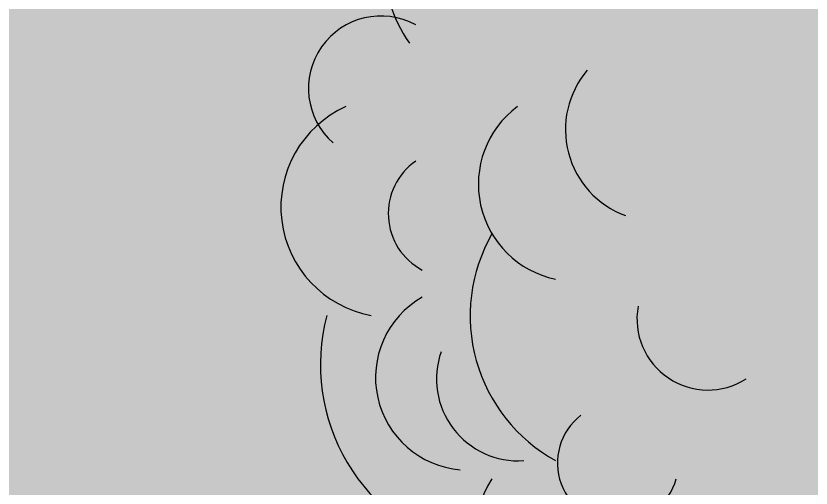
# Model space of a CAD drawing. Header units: centimetres. Extents: x -25730 to 141948, y -56453 to 27066.
# Drawn here: x 44645 to 46184, y -37412 to -36498 of the extents above; entities that cross this region are included whole.
import ezdxf

# ---------------------------------------------------------------- set-up
doc = ezdxf.new("R2010")
doc.units = ezdxf.units.CM
for name, color, linetype, transparency in [('Autocad blocks Vol.2$0$CAY', 94, 'Continuous', 0.8), ('Pemukiman', 250, 'Continuous', 0.8), ('Rel Kereta', 230, 'Continuous', 0.8), ('Rumah', 18, 'Continuous', 0.8)]:
    doc.layers.add(name, color=color, linetype=linetype, transparency=transparency)
doc.layers.add('vegetasi', color=7, linetype='Continuous', true_color=0x03c13d, transparency=0.8)

# ---------------------------------------------------------------- blocks, each defined once
blk = doc.blocks.new('Autocad blocks Vol.2$0$A$C686017BC')
at = {"layer": 'Autocad blocks Vol.2$0$CAY'}
for centre, radius, start, end in [((182.88, 559.84), 108.56, 72.59784, 215.22185), ((72.49, 462.61), 55.27, 61.28893, 228.74307), ((283.05, 431.2), 69.83, 139.59515, 249.81307), ((80.22, 372.14), 84.02, 114.23257, 259.6453), ((220.69, 389.51), 73.87, 126.66848, 258.25419), ((126.82, 367.14), 48.76, 124.73037, 241.94458), ((266.92, 289.18), 126.35, 150.28539, 240.99024), ((138.94, 242.08), 70.57, 119.78473, 265.13794), ((321.96, 286.73), 54.18, 169.70349, 302.45727), ((173.21, 251.99), 146.88, 165.20889, 256.0533), ((177.33, 241.01), 62.46, 160.57237, 273.75969), ((253.24, 176.87), 46.08, 127.7327, 344.8714), ((222.16, 122.37), 77.61, 146.82998, 298.30349)]:
    blk.add_arc(centre, radius, start, end, dxfattribs=at)
blk = doc.blocks.new('A$C2929cfc0')
at = {"layer": 'Rumah', "xscale": 0.001, "yscale": 0.001, "zscale": 0.001}
blk.add_blockref('Autocad blocks Vol.2$0$A$C686017BC', (0.0038, 0.00269), dxfattribs=at)

msp = doc.modelspace()

# ---------------------------------------------------------------- hatches: boundary and pattern name
at = {"layer": 'Pemukiman', "true_color": 0x58ba48}
h = msp.add_hatch(color=85, dxfattribs=at)
h.dxf.hatch_style = 1
h.paths.add_polyline_path([(62897.3, -44246.2), (70937.5, -42878.4), (70848.8, -42357), (70810.7, -42347.3), (70747.6, -42300.1), (70707.4, -42232.4), (70696.2, -42154.4), (70745.1, -41235.6, -0.321038), (13853.8, -23872.4), (13557.8, -25322.5, 0.277679)])
at = {"layer": 'Pemukiman', "true_color": 0x8cd86b}
h = msp.add_hatch(color=73, dxfattribs=at)
h.dxf.hatch_style = 1
h.paths.add_polyline_path([(52241.9, -33055.8), (47000.4, -33043), (46997.7, -33082.9), (46890.9, -34649.8), (46094.6, -35505.7), (42099.5, -36366.2), (42384.4, -40053.6), (38881.1, -39926.4), (37145.4, -39452.6), (36777.6, -36779), (31522.3, -37186.6), (31452.9, -37643.4), (31399.5, -38428.1, 0.098362), (50580.7, -43766.5)])
at = {"layer": 'Rel Kereta', "true_color": 0x928178, "transparency": 33554687}
h = msp.add_hatch(color=252, dxfattribs=at)
h.dxf.hatch_style = 1
h.paths.add_polyline_path([(63159.1, -45722.5), (85288.6, -42435.9), (85312.3, -42028.2), (63089.3, -45328.8, -0.317213), (8462.8, -19687), (189.1, 938.1), (-222, 969.5), (-254.4, 969.9), (8101.8, -19860.9, 0.317358)])
at = {"layer": 'Rel Kereta', "true_color": 0x606161, "transparency": 33554687}
h = msp.add_hatch(color=251, dxfattribs=at)
h.dxf.hatch_style = 1
h.paths.add_polyline_path([(85312.3, -42028.2), (85382.1, -40826.6), (62965.8, -44640.1, -0.309326), (9822.7, -20618.3), (9122.4, -19451.7), (978, 850.8), (797.3, 891.7), (189.1, 938.1), (8462.8, -19687, 0.317213), (63089.3, -45328.8)])
at = {"layer": 'Rel Kereta', "true_color": 0x928178, "transparency": 33554687}
h = msp.add_hatch(color=252, dxfattribs=at)
h.dxf.hatch_style = 1
h.paths.add_polyline_path([(1957, 629.4), (978, 850.8), (9122.4, -19451.7), (9822.7, -20618.3, 0.309326), (62965.8, -44640.1), (85382.1, -40826.6), (85405.9, -40417), (62897.3, -44246.2, -0.271381), (14307.6, -26260.1, -0.254556), (14227.9, -26163.3, -0.367917), (14025.9, -25913.1, -0.032827), (10164.7, -20411.2, -0.154532), (9698.5, -19999.2), (9403.9, -19269.2)])

# ---------------------------------------------------------------- linework, layer by layer
at = {"layer": 'Pemukiman'}
msp.add_arc((54427, 7182.5), 51094, 217.43063, 288.62506, dxfattribs=at)
at = {"layer": 'Rel Kereta', "color": 18, "true_color": 0x000000}
for centre, radius, start, end in [((53951.2, 6211.9), 52344.5, 209.65505, 280.05395), ((53951.2, 6211.8), 52744.2, 209.62508, 280.05398), ((53951.2, 6211.9), 51245, 211.29956, 280.05395), ((53951.2, 6211.9), 51644.8, 211.29956, 280.05395)]:
    msp.add_arc(centre, radius, start, end, dxfattribs=at)

# ---------------------------------------------------------------- block references
at = {"layer": 'vegetasi', "xscale": 2537.931849191216, "yscale": 2537.931849191216, "zscale": 2537.931849191216}
msp.add_blockref('A$C2929cfc0', (45157.7, -37819.2), dxfattribs=at)

doc.saveas('drawing.dxf')
